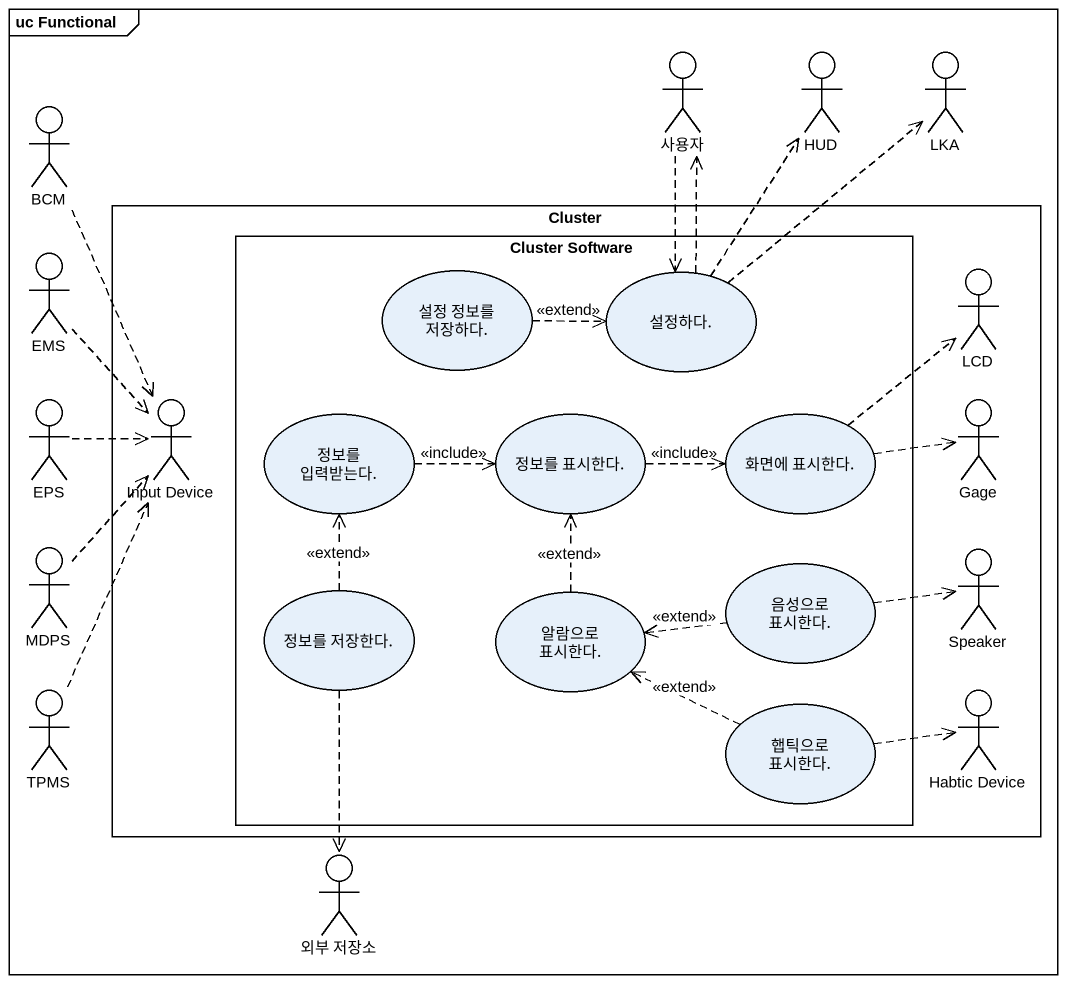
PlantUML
@startuml
mainframe uc Functional
actor 사용자
actor HUD
actor LKA
actor BCM
rectangle Cluster {
  rectangle "Cluster Software" as Cluster_Software {
    usecase "설정 정보를 저장하다." as 설정_정보를_저장하다
    usecase "설정하다." as 설정하다
    usecase "정보를 입력받는다." as 정보를_입력받는다
    usecase "정보를 표시한다." as 정보를_표시한다
    usecase "화면에 표시한다." as 화면에_표시한다
    usecase "음성으로 표시한다." as 음성으로_표시한다
    usecase "정보를 저장한다." as 정보를_저장한다
    usecase "알람으로 표시한다." as 알람으로_표시한다
    usecase "햅틱으로 표시한다." as 햅틱으로_표시한다
  }
  actor LCD
  actor "Input Device" as Input_Device
  actor Gage
  actor Speaker
  actor "Habtic Device" as Habtic_Device
}
actor EMS
actor EPS
actor MDPS
actor TPMS
actor "외부 저장소" as 외부_저장소
사용자 ..> 설정하다
BCM ..> Input_Device
EMS ..> Input_Device
설정_정보를_저장하다 .right.> 설정하다 : <<extend>>
설정하다 .up.> 사용자
설정하다 .up.> HUD
설정하다 .up.> LKA
EPS .right.> Input_Device
정보를_입력받는다 .right.> 정보를_표시한다 : <<include>>
정보를_표시한다 .right.> 화면에_표시한다 : <<include>>
화면에_표시한다 .up.> LCD
화면에_표시한다 .right.> Gage
MDPS .up.> Input_Device
음성으로_표시한다 .right.> Speaker
음성으로_표시한다 .left.> 알람으로_표시한다 : <<extend>>
정보를_저장한다 .up.> 정보를_입력받는다 : <<extend>>
정보를_저장한다 ..> 외부_저장소
알람으로_표시한다 .up.> 정보를_표시한다 : <<extend>>
TPMS .up.> Input_Device
햅틱으로_표시한다 .left.> 알람으로_표시한다 : <<extend>>
햅틱으로_표시한다 .right.> Habtic_Device
@enduml
